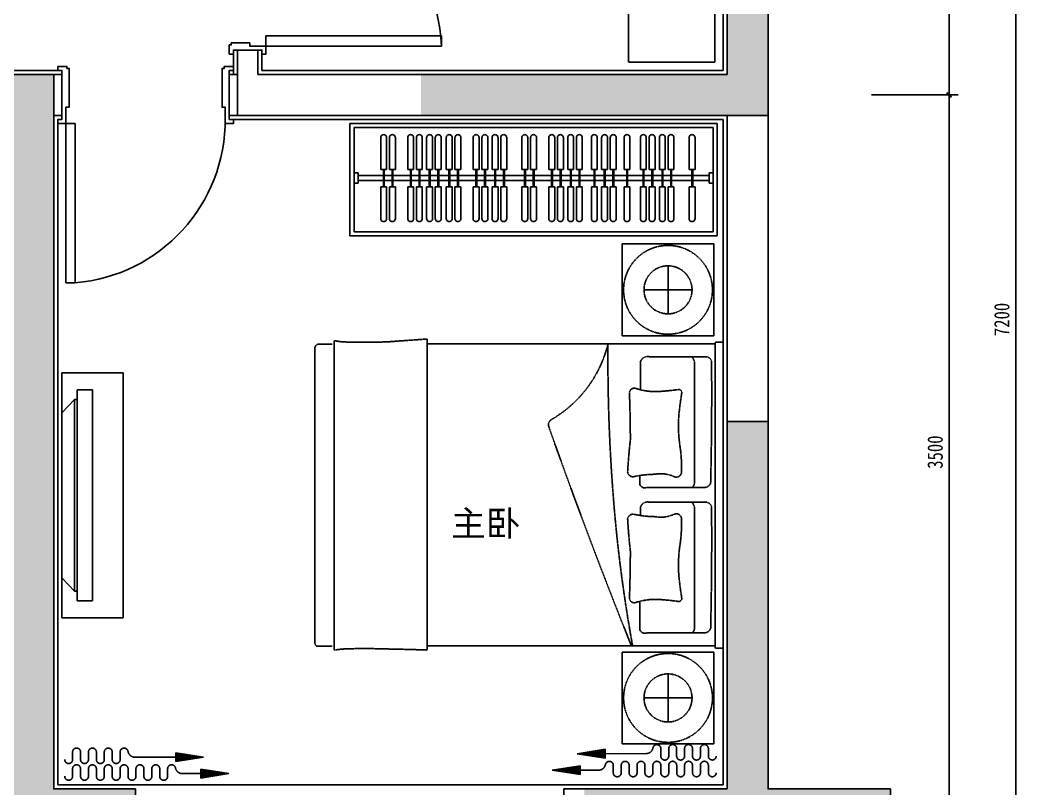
# Model space of a CAD drawing. Extents: x 3479 to 4537415, y 306 to 366510.
# Drawn here: x 4414476 to 4419400, y 258234 to 262000 of the extents above; entities that cross this region are included whole.
import ezdxf

# ---------------------------------------------------------------- set-up
doc = ezdxf.new("R2010")
doc.units = 0
doc.header["$LTSCALE"] = 10
doc.header["$MEASUREMENT"] = 0
doc.header["$PDMODE"] = 35
doc.linetypes.add('DASH', pattern=[0.35, 0.25, -0.1])
doc.layers.get('Defpoints').update_dxf_attribs({"color": 49, "linetype": 'DASH'})
for name, color, linetype in [('COLU_HATCH', 251, 'Continuous'), ('P-CURTAIN', 8, 'DASH'), ('P-DOOR', 30, 'Continuous'), ('P-DOOR FIN', 4, 'Continuous'), ('P-FURNITURE', 8, 'Continuous'), ('P-TEXT', 15, 'Continuous'), ('P-WALL', 5, 'Continuous'), ('P-WALL FIN', 4, 'Continuous'), ('PUB_DIM', 3, 'Continuous')]:
    doc.layers.add(name, color=color, linetype=linetype)
doc.styles.add('-宋体', font='simkai.ttf', dxfattribs={"width": 0.8})
doc.styles.add('WRYH', font='')
doc.styles.get('WRYH').set_extended_font_data('Microsoft YaHei')
doc.dimstyles.new('DIM-030', dxfattribs={"dimscale": 30, "dimtxt": 2.5, "dimasz": 0.8, "dimexe": 1.5, "dimexo": 2.5, "dimgap": 1, "dimtad": 1, "dimdec": 0, "dimzin": 12, "dimdsep": 46, "dimtxsty": '-宋体', "dimblk": 'ARCHTICK', "dimcen": 0, "dimdle": 1, "dimclrd": 256, "dimclre": 256, "dimclrt": 9, "dimadec": 0, "dimazin": 0, "dimtfac": 1, "dimtdec": 0, "dimtmove": 2, "dimatfit": 3, "dimldrblk": 'DOT', "dimfxl": 1, "dimtolj": 1, "dimtzin": 12, "dimarcsym": 0})

# ---------------------------------------------------------------- blocks, each defined once
blk = doc.blocks.new('A$C282A6FD9')
at = {"layer": 'P-FURNITURE'}
for p, q in [((75, 1035), (75, 0)), ((75, 1035), (150, 1035)), ((150, 1035), (105, 1035)), ((150, 1035), (150, 0)), ((61.9, 986.5), (0, 921.7)), ((61.9, 986.5), (61.9, 48.5)), ((75, 986.5), (61.9, 986.5)), ((0, 921.7), (0, 113.3)), ((61.9, 48.5), (0, 113.3)), ((75, 48.5), (61.9, 48.5)), ((75, 0), (150, 0)), ((150, 0), (105, 0))]:
    blk.add_line(p, q, dxfattribs=at)
blk = doc.blocks.new('_ArchTick')
at = {"color": 0, "linetype": 'ByBlock', "const_width": 0.4}
blk.add_lwpolyline([(-0.5, -0.5), (0.5, 0.5)], dxfattribs=at)
blk = doc.blocks.new('*D429')
at = {"layer": 'Defpoints', "color": 0, "transparency": 16777216}
for p in [(4418573.3, 264133.6), (4418573.3, 261633.6), (4419028, 261633.6)]:
    blk.add_point(p, dxfattribs=at)
at = {"layer": 'PUB_DIM', "lineweight": -2, "transparency": 16777216}
for p, q in [((4419028, 264163.6), (4419028, 261603.6)), ((4418648.3, 264133.6), (4419073, 264133.6)), ((4418648.3, 261633.6), (4419073, 261633.6))]:
    blk.add_line(p, q, dxfattribs=at)
at = {"layer": 'PUB_DIM', "lineweight": -2, "transparency": 16777216, "xscale": 24, "yscale": 24, "zscale": 24}
for p, rotation in [((4419028, 264133.6), 90), ((4419028, 261633.6), 270)]:
    blk.add_blockref('_ArchTick', p, dxfattribs=dict(at, rotation=rotation))
at = {"layer": 'PUB_DIM', "color": 9, "transparency": 16777216, "insert": (4418960, 262883.6), "char_height": 75, "attachment_point": 5, "rotation": 90, "style": '-宋体'}
blk.add_mtext('\\A1;2500', dxfattribs=at)
blk = doc.blocks.new('_Dot')
at = {"color": 0, "linetype": 'ByBlock', "lineweight": -2}
blk.add_line((-0.5, 0), (-1, 0), dxfattribs=at)
at = {"color": 0, "linetype": 'ByBlock', "const_width": 0.5}
blk.add_lwpolyline([(-0.25, 0, 1), (0.25, 0, 1)], format="xyb", close=True, dxfattribs=at)
blk = doc.blocks.new('*D430')
at = {"layer": 'Defpoints', "color": 0, "transparency": 16777216}
for p in [(4418573.3, 261633.6), (4418663.5, 258133.6), (4419028, 258133.6)]:
    blk.add_point(p, dxfattribs=at)
at = {"layer": 'PUB_DIM', "lineweight": -2, "transparency": 16777216}
for p, q in [((4419028, 261663.6), (4419028, 258103.6)), ((4418648.3, 261633.6), (4419073, 261633.6)), ((4418738.5, 258133.6), (4419073, 258133.6))]:
    blk.add_line(p, q, dxfattribs=at)
at = {"layer": 'PUB_DIM', "lineweight": -2, "transparency": 16777216, "xscale": 24, "yscale": 24, "zscale": 24}
for p, rotation in [((4419028, 261633.6), 90), ((4419028, 258133.6), 270)]:
    blk.add_blockref('_ArchTick', p, dxfattribs=dict(at, rotation=rotation))
at = {"layer": 'PUB_DIM', "color": 9, "transparency": 16777216, "insert": (4418960, 259883.6), "char_height": 75, "attachment_point": 5, "rotation": 90, "style": '-宋体'}
blk.add_mtext('\\A1;3500', dxfattribs=at)
blk = doc.blocks.new('4798797979')
at = {"layer": 'P-CURTAIN', "ltscale": 200}
for p, q in [((4960884.7, -371650.7), (4960884.7, -371687.6)), ((4960923.5, -371650.6), (4960923.5, -371687.6)), ((4960962.3, -371650.6), (4960962.3, -371687.5)), ((4961001.1, -371650.6), (4961001.1, -371687.5)), ((4961039.9, -371650.6), (4961039.9, -371687.5)), ((4961078.7, -371650.5), (4961078.8, -371687.5)), ((4961117.5, -371650.5), (4961117.6, -371687.4)), ((4961156.4, -371650.5), (4961156.4, -371687.4)), ((4961195.2, -371650.5), (4961195.2, -371687.4)), ((4961234, -371650.5), (4961234, -371687.4)), ((4961272.8, -371650.4), (4961272.8, -371687.4)), ((4961311.6, -371650.4), (4961311.6, -371687.3)), ((4961350.4, -371650.4), (4961350.4, -371687.3)), ((4961422, -371663.7), (4961533.8, -371663.6)), ((4960884.7, -371732.5), (4960884.7, -371769.5)), ((4960923.5, -371732.5), (4960923.6, -371769.4)), ((4960962.3, -371732.5), (4960962.4, -371769.4)), ((4961001.2, -371732.5), (4961001.2, -371769.4)), ((4961040, -371732.4), (4961040, -371769.4)), ((4961078.8, -371732.4), (4961078.8, -371769.4)), ((4961117.6, -371732.4), (4961117.6, -371769.3)), ((4961189.4, -371744.4), (4961526.7, -371744.2))]:
    blk.add_line(p, q, dxfattribs=at)
for points in [[(4961513.4, -371685.4), (4961650.4, -371663.5), (4961513.3, -371641.8)], [(4961515.9, -371682.5), (4961634.5, -371663.5), (4961515.8, -371644.8)], [(4961518.4, -371679.5), (4961618.6, -371663.6), (4961518.3, -371647.7)], [(4961520.9, -371676.6), (4961602.6, -371663.6), (4961520.8, -371650.6)], [(4961523.4, -371673.7), (4961586.7, -371663.6), (4961523.3, -371653.5)], [(4961525.9, -371670.8), (4961570.8, -371663.6), (4961525.9, -371656.5)], [(4961528.4, -371667.8), (4961554.9, -371663.6), (4961528.4, -371659.4)], [(4961530.9, -371664.9), (4961538.9, -371663.6), (4961530.9, -371662.3)], [(4961389.7, -371766.1), (4961526.7, -371744.2), (4961389.7, -371722.5)], [(4961392.2, -371763.1), (4961510.8, -371744.2), (4961392.2, -371725.4)], [(4961394.7, -371760.2), (4961494.9, -371744.2), (4961394.7, -371728.3)], [(4961397.2, -371757.3), (4961479, -371744.2), (4961397.2, -371731.3)], [(4961399.7, -371754.3), (4961463, -371744.2), (4961399.7, -371734.2)], [(4961402.2, -371751.4), (4961447.1, -371744.2), (4961402.2, -371737.1)], [(4961404.7, -371748.5), (4961431.2, -371744.3), (4961404.7, -371740.1)], [(4961407.2, -371745.6), (4961415.3, -371744.3), (4961407.2, -371743)]]:
    blk.add_lwpolyline(points, close=True, dxfattribs=at)
for centre, radius, start, end in [((4960865.3, -371650.7), 19.4, 0.0339, 180.0339), ((4960942.9, -371650.6), 19.4, 0.0339, 180.0339), ((4961020.5, -371650.6), 19.4, 0.0339, 180.0339), ((4961098.1, -371650.5), 19.4, 0.0339, 180.0339), ((4961175.8, -371650.5), 19.4, 0.0339, 180.0339), ((4961253.4, -371650.4), 19.4, 0.0339, 180.0339), ((4961331, -371650.4), 19.4, 0.0339, 180.0339), ((4960904.1, -371687.6), 19.4, 180.0339, 0.0339), ((4960981.7, -371687.5), 19.4, 180.0339, 0.0339), ((4961059.3, -371687.5), 19.4, 180.0339, 0.0339), ((4961137, -371687.4), 19.4, 180.0339, 0.0339), ((4961214.6, -371687.4), 19.4, 180.0339, 0.0339), ((4961292.2, -371687.3), 19.4, 180.0339, 0.0339), ((4961369.8, -371687.3), 19.4, 180.0339, 349.0244), ((4961422, -371697.4), 33.7, 90.0339, 169.0244), ((4960865.3, -371732.6), 19.4, 0.0339, 180.0339), ((4960942.9, -371732.5), 19.4, 0.0339, 180.0339), ((4961020.6, -371732.5), 19.4, 0.0339, 180.0339), ((4961098.2, -371732.4), 19.4, 0.0339, 180.0339), ((4961189.4, -371778.1), 33.7, 90.0339, 170.4391)]:
    blk.add_arc(centre, radius, start, end, dxfattribs=at)
at = {"layer": 'P-CURTAIN', "ltscale": 300}
for centre, end in [((4960904.1, -371769.5), 0.0339), ((4960981.8, -371769.4), 0.0339), ((4961059.4, -371769.4), 0.0339), ((4961137, -371769.3), 350.4391)]:
    blk.add_arc(centre, 19.4, 180.0339, end, dxfattribs=at)
blk = doc.blocks.new('A$C65BE72FD')
at = {"layer": 'P-FURNITURE', "ltscale": 500}
for p, q in [((0, 550), (0, 0)), ((0, 550), (0, 0)), ((0, 550), (1800, 550)), ((1800, 550), (1800, 40)), ((1800, 550), (1800, 0)), ((20, 530), (20, 20)), ((20, 530), (20, 20)), ((20, 530), (1780, 530)), ((1780, 530), (1780, 40)), ((1780, 530), (1780, 20)), ((151, 325.6, 0), (151, 481.4, 0)), ((151, 325.6, 0), (151, 481.4, 0)), ((179.8, 481.4, 0), (179.8, 325.6, 0)), ((179.8, 481.4, 0), (179.8, 325.6, 0)), ((193.6, 325.6, 0), (193.6, 481.4, 0)), ((193.6, 325.6, 0), (193.6, 481.4, 0)), ((222.4, 481.4, 0), (222.4, 325.6, 0)), ((222.4, 481.4, 0), (222.4, 325.6, 0)), ((283, 325.6, 0), (283, 481.4, 0)), ((283, 325.6, 0), (283, 481.4, 0)), ((311.8, 481.4, 0), (311.8, 325.6, 0)), ((311.8, 481.4, 0), (311.8, 325.6, 0)), ((325.6, 325.6, 0), (325.6, 481.4, 0)), ((325.6, 325.6, 0), (325.6, 481.4, 0)), ((354.4, 481.4, 0), (354.4, 325.6, 0)), ((354.4, 481.4, 0), (354.4, 325.6, 0)), ((375.6, 325.6, 0), (375.6, 481.4, 0)), ((375.6, 325.6, 0), (375.6, 481.4, 0)), ((404.5, 481.4, 0), (404.5, 325.6, 0)), ((404.5, 481.4, 0), (404.5, 325.6, 0)), ((418.2, 325.6, 0), (418.2, 481.4, 0)), ((418.2, 325.6, 0), (418.2, 481.4, 0)), ((447.1, 481.4, 0), (447.1, 325.6, 0)), ((447.1, 481.4, 0), (447.1, 325.6, 0)), ((472, 325.6, 0), (472, 481.4, 0)), ((472, 325.6, 0), (472, 481.4, 0)), ((500.8, 481.4, 0), (500.8, 325.6, 0)), ((500.8, 481.4, 0), (500.8, 325.6, 0)), ((514.6, 325.6, 0), (514.6, 481.4, 0)), ((514.6, 325.6, 0), (514.6, 481.4, 0)), ((543.4, 481.4, 0), (543.4, 325.6, 0)), ((543.4, 481.4, 0), (543.4, 325.6, 0)), ((604, 325.6, 0), (604, 481.4, 0)), ((604, 325.6, 0), (604, 481.4, 0)), ((632.8, 481.4, 0), (632.8, 325.6, 0)), ((632.8, 481.4, 0), (632.8, 325.6, 0)), ((646.6, 325.6, 0), (646.6, 481.4, 0)), ((646.6, 325.6, 0), (646.6, 481.4, 0)), ((675.4, 481.4, 0), (675.4, 325.6, 0)), ((675.4, 481.4, 0), (675.4, 325.6, 0)), ((696.6, 325.6, 0), (696.6, 481.4, 0)), ((696.6, 325.6, 0), (696.6, 481.4, 0)), ((725.5, 481.4, 0), (725.5, 325.6, 0)), ((725.5, 481.4, 0), (725.5, 325.6, 0)), ((739.2, 325.6, 0), (739.2, 481.4, 0)), ((739.2, 325.6, 0), (739.2, 481.4, 0)), ((768.1, 481.4, 0), (768.1, 325.6, 0)), ((768.1, 481.4, 0), (768.1, 325.6, 0)), ((842.5, 325.6, 0), (842.5, 481.4, 0)), ((842.5, 325.6, 0), (842.5, 481.4, 0)), ((871.3, 481.4, 0), (871.3, 325.6, 0)), ((871.3, 481.4, 0), (871.3, 325.6, 0)), ((885.1, 325.6, 0), (885.1, 481.4, 0)), ((885.1, 325.6, 0), (885.1, 481.4, 0)), ((913.9, 481.4, 0), (913.9, 325.6, 0)), ((913.9, 481.4, 0), (913.9, 325.6, 0)), ((974.5, 325.6, 0), (974.5, 481.4, 0)), ((974.5, 325.6, 0), (974.5, 481.4, 0)), ((1003.3, 481.4, 0), (1003.3, 325.6, 0)), ((1003.3, 481.4, 0), (1003.3, 325.6, 0)), ((1017.1, 325.6, 0), (1017.1, 481.4, 0)), ((1017.1, 325.6, 0), (1017.1, 481.4, 0)), ((1045.9, 481.4, 0), (1045.9, 325.6, 0)), ((1045.9, 481.4, 0), (1045.9, 325.6, 0)), ((1067.1, 325.6, 0), (1067.1, 481.4, 0)), ((1067.1, 325.6, 0), (1067.1, 481.4, 0)), ((1096, 481.4, 0), (1096, 325.6, 0)), ((1096, 481.4, 0), (1096, 325.6, 0)), ((1109.7, 325.6, 0), (1109.7, 481.4, 0)), ((1109.7, 325.6, 0), (1109.7, 481.4, 0)), ((1138.6, 481.4, 0), (1138.6, 325.6, 0)), ((1138.6, 481.4, 0), (1138.6, 325.6, 0)), ((1183.1, 325.6, 0), (1183.1, 481.4, 0)), ((1183.1, 325.6, 0), (1183.1, 481.4, 0)), ((1211.9, 481.4, 0), (1211.9, 325.6, 0)), ((1211.9, 481.4, 0), (1211.9, 325.6, 0)), ((1233.1, 325.6, 0), (1233.1, 481.4, 0)), ((1233.1, 325.6, 0), (1233.1, 481.4, 0)), ((1262, 481.4, 0), (1262, 325.6, 0)), ((1262, 481.4, 0), (1262, 325.6, 0)), ((1275.7, 325.6, 0), (1275.7, 481.4, 0)), ((1275.7, 325.6, 0), (1275.7, 481.4, 0)), ((1304.6, 481.4, 0), (1304.6, 325.6, 0)), ((1304.6, 481.4, 0), (1304.6, 325.6, 0)), ((1343.4, 325.6, 0), (1343.4, 481.4, 0)), ((1343.4, 325.6, 0), (1343.4, 481.4, 0)), ((1372.2, 481.4, 0), (1372.2, 325.6, 0)), ((1372.2, 481.4, 0), (1372.2, 325.6, 0)), ((1423.5, 325.6, 0), (1423.5, 481.4, 0)), ((1423.5, 325.6, 0), (1423.5, 481.4, 0)), ((1452.3, 481.4, 0), (1452.3, 325.6, 0)), ((1452.3, 481.4, 0), (1452.3, 325.6, 0)), ((1466.1, 325.6, 0), (1466.1, 481.4, 0)), ((1466.1, 325.6, 0), (1466.1, 481.4, 0)), ((1494.9, 481.4, 0), (1494.9, 325.6, 0)), ((1494.9, 481.4, 0), (1494.9, 325.6, 0)), ((1516.1, 325.6, 0), (1516.1, 481.4, 0)), ((1516.1, 325.6, 0), (1516.1, 481.4, 0)), ((1545, 481.4, 0), (1545, 325.6, 0)), ((1545, 481.4, 0), (1545, 325.6, 0)), ((1558.7, 325.6, 0), (1558.7, 481.4, 0)), ((1558.7, 325.6, 0), (1558.7, 481.4, 0)), ((1587.6, 481.4, 0), (1587.6, 325.6, 0)), ((1587.6, 481.4, 0), (1587.6, 325.6, 0)), ((1662.1, 325.6, 0), (1662.1, 481.4, 0)), ((1662.1, 325.6, 0), (1662.1, 481.4, 0)), ((1690.9, 481.4, 0), (1690.9, 325.6, 0)), ((1690.9, 481.4, 0), (1690.9, 325.6, 0)), ((1780, 328.2), (1780, 378.2)), ((1780, 328.2), (1780, 378.2)), ((20, 308.2), (40, 308.2)), ((20, 258.2), (20, 308.2)), ((20, 308.2), (40, 308.2)), ((20, 258.2), (20, 308.2)), ((40, 258.2), (40, 308.2)), ((40, 258.2), (40, 308.2)), ((1760, 295.7, 0), (40, 295.7, 0)), ((40, 270.7), (40, 295.7)), ((1760, 295.7, 0), (40, 295.7, 0)), ((40, 270.7), (40, 295.7)), ((179.8, 325.6, 0), (151, 325.6, 0)), ((179.8, 325.6, 0), (151, 325.6, 0)), ((164.2, 240.1, 0), (164.2, 325.6, 0)), ((164.2, 240.1, 0), (164.2, 325.6, 0)), ((168.3, 240.1, 0), (168.3, 325.6, 0)), ((168.3, 240.1, 0), (168.3, 325.6, 0)), ((222.4, 325.6, 0), (193.6, 325.6, 0)), ((222.4, 325.6, 0), (193.6, 325.6, 0)), ((222.4, 325.6, 0), (193.6, 325.6, 0)), ((222.4, 325.6, 0), (193.6, 325.6, 0)), ((206.7, 240.1, 0), (206.7, 325.6, 0)), ((206.7, 240.1, 0), (206.7, 325.6, 0)), ((210.9, 240.1, 0), (210.9, 325.6, 0)), ((210.9, 240.1, 0), (210.9, 325.6, 0)), ((311.8, 325.6, 0), (283, 325.6, 0)), ((311.8, 325.6, 0), (283, 325.6, 0)), ((296.2, 240.1, 0), (296.2, 325.6, 0)), ((296.2, 240.1, 0), (296.2, 325.6, 0)), ((300.3, 240.1, 0), (300.3, 325.6, 0)), ((300.3, 240.1, 0), (300.3, 325.6, 0)), ((354.4, 325.6, 0), (325.6, 325.6, 0)), ((354.4, 325.6, 0), (325.6, 325.6, 0)), ((354.4, 325.6, 0), (325.6, 325.6, 0)), ((354.4, 325.6, 0), (325.6, 325.6, 0)), ((338.7, 240.1, 0), (338.7, 325.6, 0)), ((338.7, 240.1, 0), (338.7, 325.6, 0)), ((342.9, 240.1, 0), (342.9, 325.6, 0)), ((342.9, 240.1, 0), (342.9, 325.6, 0)), ((404.5, 325.6, 0), (375.6, 325.6, 0)), ((404.5, 325.6, 0), (375.6, 325.6, 0)), ((388.8, 240.1, 0), (388.8, 325.6, 0)), ((388.8, 240.1, 0), (388.8, 325.6, 0)), ((393, 240.1, 0), (393, 325.6, 0)), ((393, 240.1, 0), (393, 325.6, 0)), ((447.1, 325.6, 0), (418.2, 325.6, 0)), ((447.1, 325.6, 0), (418.2, 325.6, 0)), ((447.1, 325.6, 0), (418.2, 325.6, 0)), ((447.1, 325.6, 0), (418.2, 325.6, 0)), ((431.4, 240.1, 0), (431.4, 325.6, 0)), ((431.4, 240.1, 0), (431.4, 325.6, 0)), ((435.6, 240.1, 0), (435.6, 325.6, 0)), ((435.6, 240.1, 0), (435.6, 325.6, 0)), ((500.8, 325.6, 0), (472, 325.6, 0)), ((500.8, 325.6, 0), (472, 325.6, 0)), ((485.2, 240.1, 0), (485.2, 325.6, 0)), ((485.2, 240.1, 0), (485.2, 325.6, 0)), ((489.3, 240.1, 0), (489.3, 325.6, 0)), ((489.3, 240.1, 0), (489.3, 325.6, 0)), ((543.4, 325.6, 0), (514.6, 325.6, 0)), ((543.4, 325.6, 0), (514.6, 325.6, 0)), ((543.4, 325.6, 0), (514.6, 325.6, 0)), ((543.4, 325.6, 0), (514.6, 325.6, 0)), ((527.7, 240.1, 0), (527.7, 325.6, 0)), ((527.7, 240.1, 0), (527.7, 325.6, 0)), ((531.9, 240.1, 0), (531.9, 325.6, 0)), ((531.9, 240.1, 0), (531.9, 325.6, 0)), ((632.8, 325.6, 0), (604, 325.6, 0)), ((632.8, 325.6, 0), (604, 325.6, 0)), ((617.2, 240.1, 0), (617.2, 325.6, 0)), ((617.2, 240.1, 0), (617.2, 325.6, 0)), ((621.3, 240.1, 0), (621.3, 325.6, 0)), ((621.3, 240.1, 0), (621.3, 325.6, 0)), ((675.4, 325.6, 0), (646.6, 325.6, 0)), ((675.4, 325.6, 0), (646.6, 325.6, 0)), ((675.4, 325.6, 0), (646.6, 325.6, 0)), ((675.4, 325.6, 0), (646.6, 325.6, 0)), ((659.7, 240.1, 0), (659.7, 325.6, 0)), ((659.7, 240.1, 0), (659.7, 325.6, 0)), ((663.9, 240.1, 0), (663.9, 325.6, 0)), ((663.9, 240.1, 0), (663.9, 325.6, 0)), ((725.5, 325.6, 0), (696.6, 325.6, 0)), ((725.5, 325.6, 0), (696.6, 325.6, 0)), ((709.8, 240.1, 0), (709.8, 325.6, 0)), ((709.8, 240.1, 0), (709.8, 325.6, 0)), ((714, 240.1, 0), (714, 325.6, 0)), ((714, 240.1, 0), (714, 325.6, 0)), ((768.1, 325.6, 0), (739.2, 325.6, 0)), ((768.1, 325.6, 0), (739.2, 325.6, 0)), ((768.1, 325.6, 0), (739.2, 325.6, 0)), ((768.1, 325.6, 0), (739.2, 325.6, 0)), ((752.4, 240.1, 0), (752.4, 325.6, 0)), ((752.4, 240.1, 0), (752.4, 325.6, 0)), ((756.6, 240.1, 0), (756.6, 325.6, 0)), ((756.6, 240.1, 0), (756.6, 325.6, 0)), ((871.3, 325.6, 0), (842.5, 325.6, 0)), ((871.3, 325.6, 0), (842.5, 325.6, 0)), ((855.7, 240.1, 0), (855.7, 325.6, 0)), ((855.7, 240.1, 0), (855.7, 325.6, 0)), ((859.8, 240.1, 0), (859.8, 325.6, 0)), ((859.8, 240.1, 0), (859.8, 325.6, 0)), ((913.9, 325.6, 0), (885.1, 325.6, 0)), ((913.9, 325.6, 0), (885.1, 325.6, 0)), ((913.9, 325.6, 0), (885.1, 325.6, 0)), ((913.9, 325.6, 0), (885.1, 325.6, 0)), ((898.2, 240.1, 0), (898.2, 325.6, 0)), ((898.2, 240.1, 0), (898.2, 325.6, 0)), ((902.4, 240.1, 0), (902.4, 325.6, 0)), ((902.4, 240.1, 0), (902.4, 325.6, 0)), ((1003.3, 325.6, 0), (974.5, 325.6, 0)), ((1003.3, 325.6, 0), (974.5, 325.6, 0)), ((987.7, 240.1, 0), (987.7, 325.6, 0)), ((987.7, 240.1, 0), (987.7, 325.6, 0)), ((991.8, 240.1, 0), (991.8, 325.6, 0)), ((991.8, 240.1, 0), (991.8, 325.6, 0)), ((1045.9, 325.6, 0), (1017.1, 325.6, 0)), ((1045.9, 325.6, 0), (1017.1, 325.6, 0)), ((1045.9, 325.6, 0), (1017.1, 325.6, 0)), ((1045.9, 325.6, 0), (1017.1, 325.6, 0)), ((1030.2, 240.1, 0), (1030.2, 325.6, 0)), ((1030.2, 240.1, 0), (1030.2, 325.6, 0)), ((1034.4, 240.1, 0), (1034.4, 325.6, 0)), ((1034.4, 240.1, 0), (1034.4, 325.6, 0)), ((1096, 325.6, 0), (1067.1, 325.6, 0)), ((1096, 325.6, 0), (1067.1, 325.6, 0)), ((1080.3, 240.1, 0), (1080.3, 325.6, 0)), ((1080.3, 240.1, 0), (1080.3, 325.6, 0)), ((1084.5, 240.1, 0), (1084.5, 325.6, 0)), ((1084.5, 240.1, 0), (1084.5, 325.6, 0)), ((1138.6, 325.6, 0), (1109.7, 325.6, 0)), ((1138.6, 325.6, 0), (1109.7, 325.6, 0)), ((1138.6, 325.6, 0), (1109.7, 325.6, 0)), ((1138.6, 325.6, 0), (1109.7, 325.6, 0)), ((1122.9, 240.1, 0), (1122.9, 325.6, 0)), ((1122.9, 240.1, 0), (1122.9, 325.6, 0)), ((1127.1, 240.1, 0), (1127.1, 325.6, 0)), ((1127.1, 240.1, 0), (1127.1, 325.6, 0)), ((1211.9, 325.6, 0), (1183.1, 325.6, 0)), ((1211.9, 325.6, 0), (1183.1, 325.6, 0)), ((1211.9, 325.6, 0), (1183.1, 325.6, 0)), ((1211.9, 325.6, 0), (1183.1, 325.6, 0)), ((1196.2, 240.1, 0), (1196.2, 325.6, 0)), ((1196.2, 240.1, 0), (1196.2, 325.6, 0)), ((1200.4, 240.1, 0), (1200.4, 325.6, 0)), ((1200.4, 240.1, 0), (1200.4, 325.6, 0)), ((1262, 325.6, 0), (1233.1, 325.6, 0)), ((1262, 325.6, 0), (1233.1, 325.6, 0)), ((1246.3, 240.1, 0), (1246.3, 325.6, 0)), ((1246.3, 240.1, 0), (1246.3, 325.6, 0)), ((1250.5, 240.1, 0), (1250.5, 325.6, 0)), ((1250.5, 240.1, 0), (1250.5, 325.6, 0)), ((1304.6, 325.6, 0), (1275.7, 325.6, 0)), ((1304.6, 325.6, 0), (1275.7, 325.6, 0)), ((1304.6, 325.6, 0), (1275.7, 325.6, 0)), ((1304.6, 325.6, 0), (1275.7, 325.6, 0)), ((1288.9, 240.1, 0), (1288.9, 325.6, 0)), ((1288.9, 240.1, 0), (1288.9, 325.6, 0)), ((1293.1, 240.1, 0), (1293.1, 325.6, 0)), ((1293.1, 240.1, 0), (1293.1, 325.6, 0)), ((1372.2, 325.6, 0), (1343.4, 325.6, 0)), ((1372.2, 325.6, 0), (1343.4, 325.6, 0)), ((1356.6, 240.1, 0), (1356.6, 325.6, 0)), ((1356.6, 240.1, 0), (1356.6, 325.6, 0)), ((1360.7, 240.1, 0), (1360.7, 325.6, 0)), ((1360.7, 240.1, 0), (1360.7, 325.6, 0)), ((1452.3, 325.6, 0), (1423.5, 325.6, 0)), ((1452.3, 325.6, 0), (1423.5, 325.6, 0)), ((1436.7, 240.1, 0), (1436.7, 325.6, 0)), ((1436.7, 240.1, 0), (1436.7, 325.6, 0)), ((1440.8, 240.1, 0), (1440.8, 325.6, 0)), ((1440.8, 240.1, 0), (1440.8, 325.6, 0)), ((1494.9, 325.6, 0), (1466.1, 325.6, 0)), ((1494.9, 325.6, 0), (1466.1, 325.6, 0)), ((1494.9, 325.6, 0), (1466.1, 325.6, 0)), ((1494.9, 325.6, 0), (1466.1, 325.6, 0)), ((1479.2, 240.1, 0), (1479.2, 325.6, 0)), ((1479.2, 240.1, 0), (1479.2, 325.6, 0)), ((1483.4, 240.1, 0), (1483.4, 325.6, 0)), ((1483.4, 240.1, 0), (1483.4, 325.6, 0)), ((1545, 325.6, 0), (1516.1, 325.6, 0)), ((1545, 325.6, 0), (1516.1, 325.6, 0)), ((1529.3, 240.1, 0), (1529.3, 325.6, 0)), ((1529.3, 240.1, 0), (1529.3, 325.6, 0)), ((1533.5, 240.1, 0), (1533.5, 325.6, 0)), ((1533.5, 240.1, 0), (1533.5, 325.6, 0)), ((1587.6, 325.6, 0), (1558.7, 325.6, 0)), ((1587.6, 325.6, 0), (1558.7, 325.6, 0)), ((1587.6, 325.6, 0), (1558.7, 325.6, 0)), ((1587.6, 325.6, 0), (1558.7, 325.6, 0)), ((1571.9, 240.1, 0), (1571.9, 325.6, 0)), ((1571.9, 240.1, 0), (1571.9, 325.6, 0)), ((1576.1, 240.1, 0), (1576.1, 325.6, 0)), ((1576.1, 240.1, 0), (1576.1, 325.6, 0)), ((1690.9, 325.6, 0), (1662.1, 325.6, 0)), ((1690.9, 325.6, 0), (1662.1, 325.6, 0)), ((1690.9, 325.6, 0), (1662.1, 325.6, 0)), ((1690.9, 325.6, 0), (1662.1, 325.6, 0)), ((1675.2, 240.1, 0), (1675.2, 325.6, 0)), ((1675.2, 240.1, 0), (1675.2, 325.6, 0)), ((1679.4, 240.1, 0), (1679.4, 325.6, 0)), ((1679.4, 240.1, 0), (1679.4, 325.6, 0)), ((1780, 308.2), (1760, 308.2)), ((1760, 258.2), (1760, 308.2)), ((1780, 308.2), (1760, 308.2)), ((1760, 258.2), (1760, 308.2)), ((1760, 270.7), (1760, 295.7)), ((1760, 270.7), (1760, 295.7)), ((20, 258.2), (40, 258.2)), ((20, 258.2), (40, 258.2)), ((40, 270.7, 0), (1760, 270.7, 0)), ((40, 270.7, 0), (1760, 270.7, 0)), ((1780, 258.2), (1760, 258.2)), ((1780, 258.2), (1760, 258.2)), ((179.8, 240.1, 0), (151, 240.1, 0)), ((151, 240.1, 0), (151, 84.3, 0)), ((179.8, 240.1, 0), (151, 240.1, 0)), ((151, 240.1, 0), (151, 84.3, 0)), ((179.8, 84.3, 0), (179.8, 240.1, 0)), ((179.8, 84.3, 0), (179.8, 240.1, 0)), ((193.6, 240.1, 0), (193.6, 84.3, 0)), ((222.4, 240.1, 0), (193.6, 240.1, 0)), ((193.6, 240.1, 0), (193.6, 84.3, 0)), ((222.4, 240.1, 0), (193.6, 240.1, 0)), ((222.4, 84.3, 0), (222.4, 240.1, 0)), ((222.4, 84.3, 0), (222.4, 240.1, 0)), ((311.8, 240.1, 0), (283, 240.1, 0)), ((283, 240.1, 0), (283, 84.3, 0)), ((311.8, 240.1, 0), (283, 240.1, 0)), ((283, 240.1, 0), (283, 84.3, 0)), ((311.8, 84.3, 0), (311.8, 240.1, 0)), ((311.8, 84.3, 0), (311.8, 240.1, 0)), ((325.6, 240.1, 0), (325.6, 84.3, 0)), ((354.4, 240.1, 0), (325.6, 240.1, 0)), ((325.6, 240.1, 0), (325.6, 84.3, 0)), ((354.4, 240.1, 0), (325.6, 240.1, 0)), ((354.4, 84.3, 0), (354.4, 240.1, 0)), ((354.4, 84.3, 0), (354.4, 240.1, 0)), ((404.5, 240.1, 0), (375.6, 240.1, 0)), ((375.6, 240.1, 0), (375.6, 84.3, 0)), ((404.5, 240.1, 0), (375.6, 240.1, 0)), ((375.6, 240.1, 0), (375.6, 84.3, 0)), ((404.5, 84.3, 0), (404.5, 240.1, 0)), ((404.5, 84.3, 0), (404.5, 240.1, 0)), ((447.1, 240.1, 0), (418.2, 240.1, 0)), ((418.2, 240.1, 0), (418.2, 84.3, 0)), ((447.1, 240.1, 0), (418.2, 240.1, 0)), ((418.2, 240.1, 0), (418.2, 84.3, 0)), ((447.1, 84.3, 0), (447.1, 240.1, 0)), ((447.1, 84.3, 0), (447.1, 240.1, 0)), ((500.8, 240.1, 0), (472, 240.1, 0)), ((472, 240.1, 0), (472, 84.3, 0)), ((500.8, 240.1, 0), (472, 240.1, 0)), ((472, 240.1, 0), (472, 84.3, 0)), ((500.8, 84.3, 0), (500.8, 240.1, 0)), ((500.8, 84.3, 0), (500.8, 240.1, 0)), ((514.6, 240.1, 0), (514.6, 84.3, 0)), ((543.4, 240.1, 0), (514.6, 240.1, 0)), ((514.6, 240.1, 0), (514.6, 84.3, 0)), ((543.4, 240.1, 0), (514.6, 240.1, 0)), ((543.4, 84.3, 0), (543.4, 240.1, 0)), ((543.4, 84.3, 0), (543.4, 240.1, 0)), ((632.8, 240.1, 0), (604, 240.1, 0)), ((604, 240.1, 0), (604, 84.3, 0)), ((632.8, 240.1, 0), (604, 240.1, 0)), ((604, 240.1, 0), (604, 84.3, 0)), ((632.8, 84.3, 0), (632.8, 240.1, 0)), ((632.8, 84.3, 0), (632.8, 240.1, 0)), ((646.6, 240.1, 0), (646.6, 84.3, 0)), ((675.4, 240.1, 0), (646.6, 240.1, 0)), ((646.6, 240.1, 0), (646.6, 84.3, 0)), ((675.4, 240.1, 0), (646.6, 240.1, 0)), ((675.4, 84.3, 0), (675.4, 240.1, 0)), ((675.4, 84.3, 0), (675.4, 240.1, 0)), ((725.5, 240.1, 0), (696.6, 240.1, 0)), ((696.6, 240.1, 0), (696.6, 84.3, 0)), ((725.5, 240.1, 0), (696.6, 240.1, 0)), ((696.6, 240.1, 0), (696.6, 84.3, 0)), ((725.5, 84.3, 0), (725.5, 240.1, 0)), ((725.5, 84.3, 0), (725.5, 240.1, 0)), ((768.1, 240.1, 0), (739.2, 240.1, 0)), ((739.2, 240.1, 0), (739.2, 84.3, 0)), ((768.1, 240.1, 0), (739.2, 240.1, 0)), ((739.2, 240.1, 0), (739.2, 84.3, 0)), ((768.1, 84.3, 0), (768.1, 240.1, 0)), ((768.1, 84.3, 0), (768.1, 240.1, 0)), ((871.3, 240.1, 0), (842.5, 240.1, 0)), ((842.5, 240.1, 0), (842.5, 84.3, 0)), ((871.3, 240.1, 0), (842.5, 240.1, 0)), ((842.5, 240.1, 0), (842.5, 84.3, 0)), ((871.3, 84.3, 0), (871.3, 240.1, 0)), ((871.3, 84.3, 0), (871.3, 240.1, 0)), ((885.1, 240.1, 0), (885.1, 84.3, 0)), ((913.9, 240.1, 0), (885.1, 240.1, 0)), ((885.1, 240.1, 0), (885.1, 84.3, 0)), ((913.9, 240.1, 0), (885.1, 240.1, 0)), ((913.9, 84.3, 0), (913.9, 240.1, 0)), ((913.9, 84.3, 0), (913.9, 240.1, 0)), ((1003.3, 240.1, 0), (974.5, 240.1, 0)), ((974.5, 240.1, 0), (974.5, 84.3, 0)), ((1003.3, 240.1, 0), (974.5, 240.1, 0)), ((974.5, 240.1, 0), (974.5, 84.3, 0)), ((1003.3, 84.3, 0), (1003.3, 240.1, 0)), ((1003.3, 84.3, 0), (1003.3, 240.1, 0)), ((1017.1, 240.1, 0), (1017.1, 84.3, 0)), ((1045.9, 240.1, 0), (1017.1, 240.1, 0)), ((1017.1, 240.1, 0), (1017.1, 84.3, 0)), ((1045.9, 240.1, 0), (1017.1, 240.1, 0)), ((1045.9, 84.3, 0), (1045.9, 240.1, 0)), ((1045.9, 84.3, 0), (1045.9, 240.1, 0)), ((1096, 240.1, 0), (1067.1, 240.1, 0)), ((1067.1, 240.1, 0), (1067.1, 84.3, 0)), ((1096, 240.1, 0), (1067.1, 240.1, 0)), ((1067.1, 240.1, 0), (1067.1, 84.3, 0)), ((1096, 84.3, 0), (1096, 240.1, 0)), ((1096, 84.3, 0), (1096, 240.1, 0)), ((1138.6, 240.1, 0), (1109.7, 240.1, 0)), ((1109.7, 240.1, 0), (1109.7, 84.3, 0)), ((1138.6, 240.1, 0), (1109.7, 240.1, 0)), ((1109.7, 240.1, 0), (1109.7, 84.3, 0)), ((1138.6, 84.3, 0), (1138.6, 240.1, 0)), ((1138.6, 84.3, 0), (1138.6, 240.1, 0)), ((1183.1, 240.1, 0), (1183.1, 84.3, 0)), ((1211.9, 240.1, 0), (1183.1, 240.1, 0)), ((1183.1, 240.1, 0), (1183.1, 84.3, 0)), ((1211.9, 240.1, 0), (1183.1, 240.1, 0)), ((1211.9, 84.3, 0), (1211.9, 240.1, 0)), ((1211.9, 84.3, 0), (1211.9, 240.1, 0)), ((1262, 240.1, 0), (1233.1, 240.1, 0)), ((1233.1, 240.1, 0), (1233.1, 84.3, 0)), ((1262, 240.1, 0), (1233.1, 240.1, 0)), ((1233.1, 240.1, 0), (1233.1, 84.3, 0)), ((1262, 84.3, 0), (1262, 240.1, 0)), ((1262, 84.3, 0), (1262, 240.1, 0)), ((1304.6, 240.1, 0), (1275.7, 240.1, 0)), ((1275.7, 240.1, 0), (1275.7, 84.3, 0)), ((1304.6, 240.1, 0), (1275.7, 240.1, 0)), ((1275.7, 240.1, 0), (1275.7, 84.3, 0)), ((1304.6, 84.3, 0), (1304.6, 240.1, 0)), ((1304.6, 84.3, 0), (1304.6, 240.1, 0)), ((1372.2, 240.1, 0), (1343.4, 240.1, 0)), ((1343.4, 240.1, 0), (1343.4, 84.3, 0)), ((1372.2, 240.1, 0), (1343.4, 240.1, 0)), ((1343.4, 240.1, 0), (1343.4, 84.3, 0)), ((1372.2, 84.3, 0), (1372.2, 240.1, 0)), ((1372.2, 84.3, 0), (1372.2, 240.1, 0)), ((1452.3, 240.1, 0), (1423.5, 240.1, 0)), ((1423.5, 240.1, 0), (1423.5, 84.3, 0)), ((1452.3, 240.1, 0), (1423.5, 240.1, 0)), ((1423.5, 240.1, 0), (1423.5, 84.3, 0)), ((1452.3, 84.3, 0), (1452.3, 240.1, 0)), ((1452.3, 84.3, 0), (1452.3, 240.1, 0)), ((1466.1, 240.1, 0), (1466.1, 84.3, 0)), ((1494.9, 240.1, 0), (1466.1, 240.1, 0)), ((1466.1, 240.1, 0), (1466.1, 84.3, 0)), ((1494.9, 240.1, 0), (1466.1, 240.1, 0)), ((1494.9, 84.3, 0), (1494.9, 240.1, 0)), ((1494.9, 84.3, 0), (1494.9, 240.1, 0)), ((1545, 240.1, 0), (1516.1, 240.1, 0)), ((1516.1, 240.1, 0), (1516.1, 84.3, 0)), ((1545, 240.1, 0), (1516.1, 240.1, 0)), ((1516.1, 240.1, 0), (1516.1, 84.3, 0)), ((1545, 84.3, 0), (1545, 240.1, 0)), ((1545, 84.3, 0), (1545, 240.1, 0)), ((1587.6, 240.1, 0), (1558.7, 240.1, 0)), ((1558.7, 240.1, 0), (1558.7, 84.3, 0)), ((1587.6, 240.1, 0), (1558.7, 240.1, 0)), ((1558.7, 240.1, 0), (1558.7, 84.3, 0)), ((1587.6, 84.3, 0), (1587.6, 240.1, 0)), ((1587.6, 84.3, 0), (1587.6, 240.1, 0)), ((1662.1, 240.1, 0), (1662.1, 84.3, 0)), ((1690.9, 240.1, 0), (1662.1, 240.1, 0)), ((1662.1, 240.1, 0), (1662.1, 84.3, 0)), ((1690.9, 240.1, 0), (1662.1, 240.1, 0)), ((1690.9, 84.3, 0), (1690.9, 240.1, 0)), ((1690.9, 84.3, 0), (1690.9, 240.1, 0)), ((1800, 0), (0, 0)), ((1780, 20), (20, 20))]:
    blk.add_line(p, q, dxfattribs=at)
for centre, start, end in [((165.4, 481.5, 0), 359.794, 180.206), ((165.4, 481.5, 0), 359.794, 180.206), ((208, 481.5, 0), 359.794, 180.206), ((208, 481.5, 0), 359.794, 180.206), ((297.4, 481.5, 0), 359.794, 180.206), ((297.4, 481.5, 0), 359.794, 180.206), ((340, 481.5, 0), 359.794, 180.206), ((340, 481.5, 0), 359.794, 180.206), ((390.1, 481.5, 0), 359.794, 180.206), ((390.1, 481.5, 0), 359.794, 180.206), ((432.6, 481.5, 0), 359.794, 180.206), ((432.6, 481.5, 0), 359.794, 180.206), ((486.4, 481.5, 0), 359.794, 180.206), ((486.4, 481.5, 0), 359.794, 180.206), ((529, 481.5, 0), 359.794, 180.206), ((529, 481.5, 0), 359.794, 180.206), ((618.4, 481.5, 0), 359.794, 180.206), ((618.4, 481.5, 0), 359.794, 180.206), ((661, 481.5, 0), 359.794, 180.206), ((661, 481.5, 0), 359.794, 180.206), ((711.1, 481.5, 0), 359.794, 180.206), ((711.1, 481.5, 0), 359.794, 180.206), ((753.6, 481.5, 0), 359.794, 180.206), ((753.6, 481.5, 0), 359.794, 180.206), ((856.9, 481.5, 0), 359.794, 180.206), ((856.9, 481.5, 0), 359.794, 180.206), ((899.5, 481.5, 0), 359.794, 180.206), ((899.5, 481.5, 0), 359.794, 180.206), ((988.9, 481.5, 0), 359.794, 180.206), ((988.9, 481.5, 0), 359.794, 180.206), ((1031.5, 481.5, 0), 359.794, 180.206), ((1031.5, 481.5, 0), 359.794, 180.206), ((1081.6, 481.5, 0), 359.794, 180.206), ((1081.6, 481.5, 0), 359.794, 180.206), ((1124.1, 481.5, 0), 359.794, 180.206), ((1124.1, 481.5, 0), 359.794, 180.206), ((1197.5, 481.5, 0), 359.794, 180.206), ((1197.5, 481.5, 0), 359.794, 180.206), ((1247.6, 481.5, 0), 359.794, 180.206), ((1247.6, 481.5, 0), 359.794, 180.206), ((1290.1, 481.5, 0), 359.794, 180.206), ((1290.1, 481.5, 0), 359.794, 180.206), ((1357.8, 481.5, 0), 359.794, 180.206), ((1357.8, 481.5, 0), 359.794, 180.206), ((1437.9, 481.5, 0), 359.794, 180.206), ((1437.9, 481.5, 0), 359.794, 180.206), ((1480.5, 481.5, 0), 359.794, 180.206), ((1480.5, 481.5, 0), 359.794, 180.206), ((1530.6, 481.5, 0), 359.794, 180.206), ((1530.6, 481.5, 0), 359.794, 180.206), ((1573.1, 481.5, 0), 359.794, 180.206), ((1573.1, 481.5, 0), 359.794, 180.206), ((1676.5, 481.5, 0), 359.794, 180.206), ((1676.5, 481.5, 0), 359.794, 180.206), ((165.4, 84.2, 0), 179.794, 0.206), ((165.4, 84.2, 0), 179.794, 0.206), ((208, 84.2, 0), 179.794, 0.206), ((208, 84.2, 0), 179.794, 0.206), ((297.4, 84.2, 0), 179.794, 0.206), ((297.4, 84.2, 0), 179.794, 0.206), ((340, 84.2, 0), 179.794, 0.206), ((340, 84.2, 0), 179.794, 0.206), ((390.1, 84.2, 0), 179.794, 0.206), ((390.1, 84.2, 0), 179.794, 0.206), ((432.6, 84.2, 0), 179.794, 0.206), ((432.6, 84.2, 0), 179.794, 0.206), ((486.4, 84.2, 0), 179.794, 0.206), ((486.4, 84.2, 0), 179.794, 0.206), ((529, 84.2, 0), 179.794, 0.206), ((529, 84.2, 0), 179.794, 0.206), ((618.4, 84.2, 0), 179.794, 0.206), ((618.4, 84.2, 0), 179.794, 0.206), ((661, 84.2, 0), 179.794, 0.206), ((661, 84.2, 0), 179.794, 0.206), ((711.1, 84.2, 0), 179.794, 0.206), ((711.1, 84.2, 0), 179.794, 0.206), ((753.6, 84.2, 0), 179.794, 0.206), ((753.6, 84.2, 0), 179.794, 0.206), ((856.9, 84.2, 0), 179.794, 0.206), ((856.9, 84.2, 0), 179.794, 0.206), ((899.5, 84.2, 0), 179.794, 0.206), ((899.5, 84.2, 0), 179.794, 0.206), ((988.9, 84.2, 0), 179.794, 0.206), ((988.9, 84.2, 0), 179.794, 0.206), ((1031.5, 84.2, 0), 179.794, 0.206), ((1031.5, 84.2, 0), 179.794, 0.206), ((1081.6, 84.2, 0), 179.794, 0.206), ((1081.6, 84.2, 0), 179.794, 0.206), ((1124.1, 84.2, 0), 179.794, 0.206), ((1124.1, 84.2, 0), 179.794, 0.206), ((1197.5, 84.2, 0), 179.794, 0.206), ((1197.5, 84.2, 0), 179.794, 0.206), ((1247.6, 84.2, 0), 179.794, 0.206), ((1247.6, 84.2, 0), 179.794, 0.206), ((1290.1, 84.2, 0), 179.794, 0.206), ((1290.1, 84.2, 0), 179.794, 0.206), ((1357.8, 84.2, 0), 179.794, 0.206), ((1357.8, 84.2, 0), 179.794, 0.206), ((1437.9, 84.2, 0), 179.794, 0.206), ((1437.9, 84.2, 0), 179.794, 0.206), ((1480.5, 84.2, 0), 179.794, 0.206), ((1480.5, 84.2, 0), 179.794, 0.206), ((1530.6, 84.2, 0), 179.794, 0.206), ((1530.6, 84.2, 0), 179.794, 0.206), ((1573.1, 84.2, 0), 179.794, 0.206), ((1573.1, 84.2, 0), 179.794, 0.206), ((1676.5, 84.2, 0), 179.794, 0.206), ((1676.5, 84.2, 0), 179.794, 0.206)]:
    blk.add_arc(centre, 14.4, start, end, dxfattribs=at)
blk = doc.blocks.new('A$C34B63855')
at = {"layer": 'P-FURNITURE', "linetype": 'DASH'}
for p, q in [((0, 450), (0, 0)), ((450, 450), (0, 450)), ((450, 450), (450, 0)), ((450, 0), (450, 450)), ((225, 337.7), (225, 112.3)), ((342.7, 225), (107.3, 225)), ((450, 0), (0, 0))]:
    blk.add_line(p, q, dxfattribs=at)
for radius in [217.7, 117.7]:
    blk.add_circle((225, 225), radius, dxfattribs=at)
blk = doc.blocks.new('A$C606F07A0')
at = {"layer": 'P-FURNITURE', "linetype": 'DASH'}
for p, q in [((0, 1479.1), (0, 39.3)), ((83.9, 1499.6), (16.8, 1499.6)), ((93.9, 1516.7), (93.9, 0.4)), ((549.7, 1524.6), (549.7, 1.5)), ((1961.3, 1501.2), (549.7, 1501.2)), ((1961.3, 11), (1961.3, 1510.3)), ((2000, 1510.3), (1961.3, 1510.3)), ((2000, 1510.3), (2000, 11)), ((1594.9, 1276.3), (1594.9, 1413.3)), ((1859.2, 1413.8), (1859.2, 819.7)), ((1592.2, 856.2), (1592.2, 809)), ((1910.9, 797.9), (1627.3, 797.9)), ((1594.9, 660.3), (1594.9, 700.9)), ((1859.2, 701.5), (1859.2, 107.4)), ((1592.2, 240), (1592.2, 96.6)), ((1910.9, 85.5), (1627.3, 85.5)), ((83.9, 19.7), (9.5, 19.7)), ((1961.3, 21), (549.7, 21)), ((2000, 11), (1961.3, 11))]:
    blk.add_line(p, q, dxfattribs=at)
for centre, radius, start, end in [((17.9, 1481.5), 18.1, 86.5027, 186.4785), ((161.9, 1852.7), 342.4, 258.5615, 270.1076), ((240, 5054.2), 3545, 268.5862, 271.843), ((3403.8, -39917.2), 41540.3, 93.93972, 94.2104), ((861.7, 1641.5), 591.1, 300.1516, 346.2333), ((10032.5, 1425.6), 8597, 179.49841, 184.5513), ((1630.3, 1402), 37.1, 76.9866, 162.3053), ((1750.8, -17330.1), 18768.6, 89.49596, 90.34243), ((1823.3, 1408.9), 36.3, 352.1398, 54.0391), ((1915.5, 1409.4), 28.4, 10.4043, 89.1983), ((-17164, 1257.7), 19108, 358.68574, 0.47017), ((1564.9, 1260.1), 24.1, 63.6017, 173.1222), ((1668.4, 1577), 309.6, 251.2701, 275.1509), ((-5878.9, 1001), 7424.5, 0.23591, 2.02167), ((1621.9, 2379.2), 1113, 272.8095, 278.0387), ((1781.9, 1262.2), 15.6, 359.0887, 106.492), ((3797.1, 944.5), 2024.7, 170.8996, 174.0258), ((2467.4, 1100.2), 686.2, 175.4021, 189.4681), ((1173.3, 1105.1), 29.2, 120.1516, 199.4469), ((26624.8, 10091.5), 27020.6, 199.44689, 201.88116), ((4305.9, 717.1), 2778.2, 173.499, 176.7772), ((1044, 893.7), 752.4, 358.4106, 7.1488), ((1558.1, 876.4), 26.2, 186.8789, 283.8745), ((1669.1, 371.3), 490.9, 90.3379, 102.3169), ((1694.9, 710.8), 154.2, 64.0633, 100.7376), ((1770.6, 873.6), 25.5, 251.0874, 358.3522), ((1616.4, 820.5), 25.1, 195.5851, 295.7241), ((1837.5, 818.3), 21.7, 290.0726, 3.9495), ((1907.6, 831.3), 33.6, 275.6459, 339.3206), ((8557.9, 1300.1), 7117.1, 184.48664, 190.35091), ((1630.3, 689.6), 37.1, 76.9866, 162.3053), ((1750.8, -18042.5), 18768.6, 89.49596, 90.34243), ((1823.3, 696.5), 36.3, 352.1398, 54.0391), ((1915.5, 697), 28.4, 10.4043, 89.1983), ((-17164, 545.3), 19108, 358.68574, 0.47017), ((1558.1, 640.5), 26.2, 76.1255, 173.1211), ((4305.9, 799.8), 2778.2, 183.2228, 186.501), ((1669.1, 1145.6), 490.9, 257.6831, 269.6621), ((1694.9, 806.1), 154.2, 259.2624, 295.9367), ((1770.6, 643.3), 25.5, 1.6478, 108.9126), ((1044, 623.2), 752.4, 352.8512, 1.5894), ((2467.4, 416.7), 686.2, 170.5319, 184.5979), ((-5878.9, 515.9), 7424.5, 357.97833, 359.76409), ((3797.1, 572.4), 2024.7, 185.9742, 189.1004), ((1564.9, 256.8), 24.1, 186.8778, 296.3983), ((1668.4, -60.1), 309.6, 84.8491, 108.7299), ((1621.9, -862.3), 1113, 81.9613, 87.1905), ((1781.9, 254.7), 15.6, 253.508, 0.9113), ((1616.4, 108.1), 25.1, 195.5851, 295.7241), ((1837.5, 105.9), 21.7, 290.0726, 3.9495), ((1907.6, 118.9), 33.6, 275.6459, 339.3206), ((19.3, 36.6), 19.5, 171.89, 239.8537), ((163, -335.4), 342.4, 89.8924, 101.6324), ((241.1, -3536.8), 3545, 88.157, 91.4138), ((146.5, -11623.3), 11631.5, 88.01349, 88.97251)]:
    blk.add_arc(centre, radius, start, end, dxfattribs=at)
at = {"layer": 'P-TEXT', "style": 'WRYH'}
blk.add_text('主卧', height=125, dxfattribs=at).set_placement((666.3, 559.1))
blk = doc.blocks.new('*D442')
at = {"layer": 'Defpoints', "color": 0, "transparency": 16777216}
for p in [(4418573.3, 264133.6), (4418663.5, 256933.6), (4419354.6, 256933.6)]:
    blk.add_point(p, dxfattribs=at)
at = {"layer": 'PUB_DIM', "lineweight": -2, "transparency": 16777216}
for p, q in [((4419354.6, 264163.6), (4419354.6, 256903.6)), ((4418648.3, 264133.6), (4419399.6, 264133.6)), ((4418738.5, 256933.6), (4419399.6, 256933.6))]:
    blk.add_line(p, q, dxfattribs=at)
at = {"layer": 'PUB_DIM', "lineweight": -2, "transparency": 16777216, "xscale": 24, "yscale": 24, "zscale": 24}
for p, rotation in [((4419354.6, 264133.6), 90), ((4419354.6, 256933.6), 270)]:
    blk.add_blockref('_ArchTick', p, dxfattribs=dict(at, rotation=rotation))
at = {"layer": 'PUB_DIM', "color": 9, "transparency": 16777216, "insert": (4419286.7, 260533.6), "char_height": 75, "attachment_point": 5, "rotation": 90, "style": '-宋体'}
blk.add_mtext('\\A1;7200', dxfattribs=at)

msp = doc.modelspace()

# ---------------------------------------------------------------- hatches: boundary and pattern name
at = {"layer": 'COLU_HATCH'}
for points in [[(4416440.8, 261574.2), (4416440.8, 261609.7), (4416440.8, 261670.5), (4416440.8, 261733.6), (4417940.8, 261733.6), (4417940.8, 264033.6), (4417740.8, 264033.6), (4417740.8, 264233.6), (4418140.8, 264233.6), (4418140.8, 263533.6), (4418333.4, 263533.6), (4418333.4, 263333.6), (4418140.8, 263333.6), (4418140.8, 261533.6), (4416440.8, 261533.6)], [(4414440.8, 258733.4), (4414440.8, 258033.4), (4415040.8, 258033.4), (4415040.8, 258233.4), (4414640.8, 258233.4), (4414640.8, 261733.4), (4414440.8, 261733.4), (4414440.8, 258933.4), (4414240.8, 258933.4), (4414240.8, 258733.4)], [(4417940.8, 258233.6), (4417240.8, 258233.6), (4417240.8, 258033.6), (4418740.8, 258033.6), (4418740.8, 258233.6), (4418140.8, 258233.6), (4418140.8, 260033.6), (4417940.8, 260033.6)]]:
    msp.add_hatch(color=256, dxfattribs=at).paths.add_polyline_path(points)

# ---------------------------------------------------------------- linework, layer by layer
at = {"layer": 'P-DOOR', "extrusion": (0, 0, -1)}
for p, q in [((4414700.6, 261493.6), (4414745.6, 261493.6)), ((4414700.6, 261493.6), (4414700.6, 260713.6)), ((4414745.6, 261493.6), (4414745.6, 260713.6)), ((4414700.6, 260713.6), (4414745.6, 260713.6))]:
    msp.add_line(p, q, dxfattribs=at)
at = {"layer": 'P-DOOR'}
msp.add_lwpolyline([(4416540.8, 261873.4), (4416540.8, 261923.4), (4415680.8, 261923.4), (4415680.8, 261873.4)], close=True, dxfattribs=at)
msp.add_arc((4415635.7, 261828.2), 906.2, 2.8567, 87.1485, dxfattribs=at)
at = {"layer": 'P-DOOR', "extrusion": (0, 0, -1)}
msp.add_arc((-4414681.1, 261510.8), 799.9, 179.4456, 265.3754, dxfattribs=at)
at = {"layer": 'P-DOOR FIN', "color": 4}
for points in [[(4415680.8, 261873.4), (4415600.8, 261873.4), (4415600.8, 261888.4), (4415510.8, 261888.4), (4415510.8, 261878.4), (4415500.8, 261878.4), (4415500.8, 261833.6), (4415520.8, 261833.6), (4415520.8, 261853.6), (4415660.8, 261853.6), (4415660.8, 261833.6), (4415680.8, 261833.6), (4415680.8, 261873.4)], [(4414700.6, 261493.6), (4414700.6, 261573.6), (4414715.6, 261573.6), (4414715.6, 261763.6), (4414705.6, 261763.6), (4414705.6, 261773.6), (4414660.8, 261773.6), (4414660.8, 261753.6), (4414680.8, 261753.6), (4414680.8, 261513.6), (4414660.8, 261513.6), (4414660.8, 261493.6), (4414700.6, 261493.6)], [(4415481, 261493.6), (4415481, 261573.6), (4415466, 261573.6), (4415466, 261763.6), (4415476, 261763.6), (4415476, 261773.6), (4415520.8, 261773.6), (4415520.8, 261753.6), (4415500.8, 261753.6), (4415500.8, 261513.6), (4415520.8, 261513.6), (4415520.8, 261493.6), (4415481, 261493.6)]]:
    msp.add_lwpolyline(points, dxfattribs=at)
at = {"layer": 'P-FURNITURE', "linetype": 'DASH'}
msp.add_lwpolyline([(4417457.1, 262691.2), (4417880.8, 262691.2), (4417880.8, 261793.6), (4417457.1, 261793.6)], close=True, dxfattribs=at)
at = {"layer": 'P-FURNITURE', "linetype": 'ByBlock'}
msp.add_lwpolyline([(4414680.8, 260272), (4414980.8, 260272), (4414980.8, 259072), (4414680.8, 259072)], close=True, dxfattribs=at)
at = {"layer": 'P-WALL'}
for p, q in [((4417940.8, 261733.6), (4417940.8, 264033.6)), ((4417940.8, 261733.6), (4417940.8, 263433.6)), ((4418140.8, 258233.6), (4418140.8, 263333.6)), ((4418140.8, 263333.6), (4418140.8, 261533.6)), ((4415540.8, 261533.6), (4415540.8, 261853.6)), ((4415540.8, 261853.6), (4415640.8, 261853.6)), ((4415630.8, 261853.6), (4415540.8, 261853.6)), ((4415640.8, 261853.6), (4415640.8, 261733.6)), ((4414540.8, 261733.6), (4414640.8, 261733.6)), ((4414640.8, 261733.6), (4414640.8, 261633.6)), ((4414640.8, 261733.6), (4414640.8, 258233.6)), ((4414640.8, 261733.6), (4414680.8, 261733.6)), ((4414680.8, 261733.6), (4414680.8, 261533.6)), ((4415540.8, 261733.6), (4415500.8, 261733.6)), ((4415500.8, 261533.6), (4415500.8, 261733.6)), ((4415540.8, 261733.6), (4415540.8, 261733.6)), ((4415540.8, 261733.6), (4415540.8, 261733.6)), ((4415640.8, 261733.6), (4417940.8, 261733.6)), ((4415640.8, 261733.6), (4417940.8, 261733.6)), ((4414640.8, 261633.6), (4414640.8, 258833.6)), ((4414680.8, 261533.6), (4414640.8, 261533.6)), ((4415540.8, 261533.6), (4415500.8, 261533.6)), ((4415640.8, 261533.6), (4415540.8, 261533.6)), ((4418140.8, 261533.6), (4415540.8, 261533.6)), ((4417940.8, 261533.6), (4415540.8, 261533.6)), ((4415640.8, 261533.6), (4417940.8, 261533.6)), ((4417940.8, 258233.6), (4417940.8, 261533.6)), ((4418140.8, 261533.6), (4418140.8, 261533.6)), ((4418140.8, 261533.6), (4418140.8, 261533.6)), ((4418140.8, 261533.6), (4418140.8, 261533.6)), ((4418140.8, 261533.6), (4418140.8, 261533.6)), ((4414640.8, 258833.6), (4414640.8, 258233.6)), ((4414640.8, 258233.6), (4415040.8, 258233.6))]:
    msp.add_line(p, q, dxfattribs=at)
msp.add_lwpolyline([(4414440.8, 258733.6), (4414440.8, 258033.6), (4415040.8, 258033.6), (4415040.8, 258233.6), (4414640.8, 258233.6), (4414640.8, 261733.6), (4414440.8, 261733.6), (4414440.8, 258933.6), (4414240.8, 258933.6), (4414240.8, 258733.6), (4414440.8, 258733.6)], dxfattribs=at)
msp.add_lwpolyline([(4417940.8, 258233.6), (4417140.8, 258233.6), (4417140.8, 258033.6), (4418740.8, 258033.6), (4418740.8, 258233.6), (4418140.8, 258233.6), (4418140.8, 260033.6), (4417940.8, 260033.6)], close=True, dxfattribs=at)
at = {"layer": 'P-WALL FIN', "ltscale": 2}
for p, q in [((4415520.8, 261733.6), (4415520.8, 261853.6)), ((4415540.8, 261853.6), (4415520.8, 261853.6)), ((4415660.8, 261853.6), (4415640.8, 261853.6)), ((4415660.8, 261853.6), (4415660.8, 261753.6)), ((4414680.8, 261753.6), (4414420.8, 261753.6)), ((4414680.8, 261733.6), (4414680.8, 261753.6)), ((4415660.8, 261753.6), (4417920.8, 261753.6)), ((4414660.8, 261513.6), (4414660.8, 258253.6)), ((4414680.8, 261513.6), (4414660.8, 261513.6)), ((4414680.8, 261533.6), (4414680.8, 261513.6)), ((4415500.8, 261513.6), (4415500.8, 261533.6)), ((4417920.8, 261513.6), (4415500.8, 261513.6)), ((4417920.8, 261513.6), (4417920.8, 258253.6)), ((4417920.8, 260453.6), (4417920.8, 260453.6)), ((4414660.8, 258253.6), (4415060.8, 258253.6)), ((4415060.8, 258253.6), (4417920.8, 258253.6))]:
    msp.add_line(p, q, dxfattribs=at)
at = {"layer": 'P-WALL FIN', "linetype": 'ByBlock'}
msp.add_lwpolyline([(4417920.8, 261753.6), (4417920.8, 264013.6)], dxfattribs=at)

# ---------------------------------------------------------------- block references
at = {"layer": 'P-CURTAIN', "ltscale": 0.3, "rotation": 180}
msp.add_blockref('4798797979', (9378733.1, -113338.1), dxfattribs=at)
at = {"layer": 'P-CURTAIN', "ltscale": 0.3, "xscale": -1, "rotation": 180}
msp.add_blockref('4798797979', (-546151.5, -113355.1), dxfattribs=at)
at = {"layer": 'P-FURNITURE', "linetype": 'DASH'}
msp.add_blockref('A$C65BE72FD', (4416092.2, 260943.6), dxfattribs=at)
at = {"layer": 'P-FURNITURE', "linetype": 'ByBlock', "xscale": -1, "rotation": 180}
msp.add_blockref('A$C34B63855', (4417425.8, 260903.8), dxfattribs=at)
at = {"layer": 'P-FURNITURE', "linetype": 'ByBlock'}
for name, p in [('A$C606F07A0', (4415920.8, 258912.8)), ('A$C282A6FD9', (4414680.8, 259154.5)), ('A$C34B63855', (4417425.8, 258454.3))]:
    msp.add_blockref(name, p, dxfattribs=at)

# ---------------------------------------------------------------- dimensions: what is measured, and where the dimension line sits
at = {"layer": 'PUB_DIM'}
for base, p1, p2, picture, middle in [((4419028, 261633.6), (4418573.3, 264133.6), (4418573.3, 261633.6), '*D429', (4418960, 262883.6)), ((4419354.6, 256933.6), (4418573.3, 264133.6), (4418663.5, 256933.6), '*D442', (4419286.7, 260533.6)), ((4419028, 258133.6), (4418573.3, 261633.6), (4418663.5, 258133.6), '*D430', (4418960, 259883.6))]:
    dim = msp.add_linear_dim(base=base, p1=p1, p2=p2, angle=90, dimstyle='DIM-030', dxfattribs=at)
    dim.commit()
    dim.dimension.update_dxf_attribs({"geometry": picture, "text_midpoint": middle})

doc.saveas('drawing.dxf')
